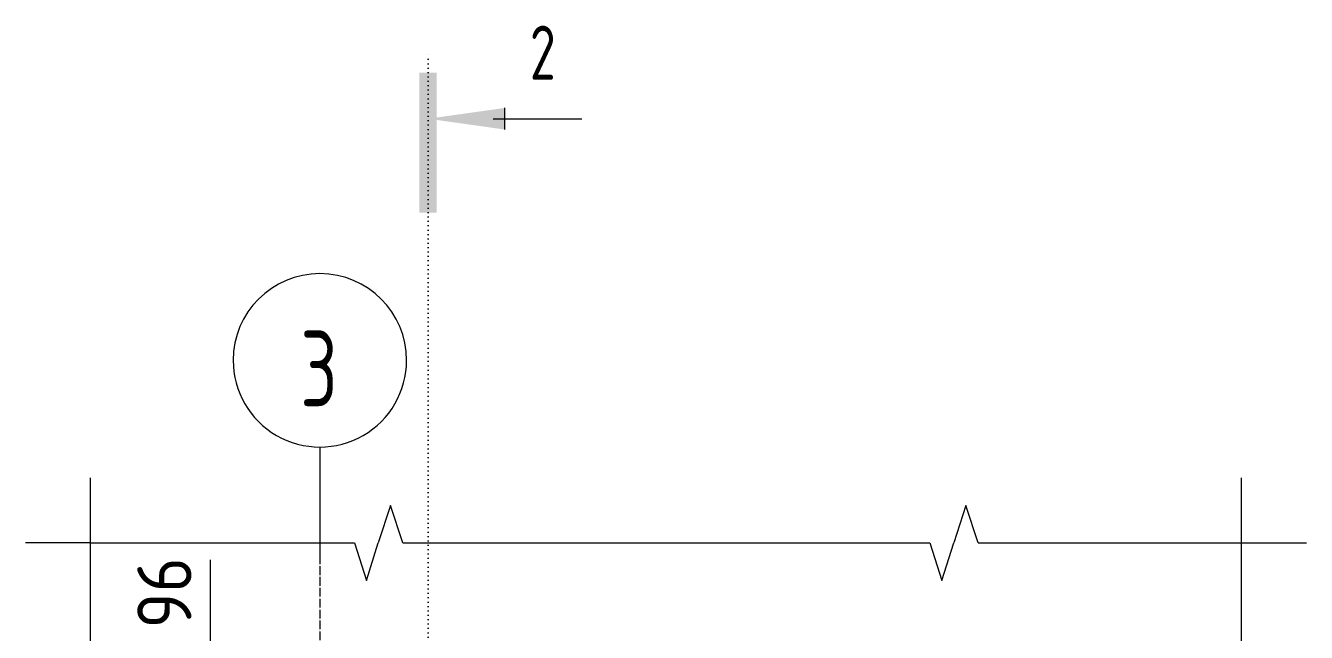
# Model space of a CAD drawing. Header units: millimetres. Extents: x 17973 to 40715, y -1353 to 27138.
# Drawn here: x 25361 to 28315, y 25738 to 27138 of the extents above; entities that cross this region are included whole.
import ezdxf

# ---------------------------------------------------------------- set-up
doc = ezdxf.new("R2010")
doc.units = ezdxf.units.MM
doc.linetypes.add('02 Штрихпунктирная _20 мм_', pattern=[25, 20, -2.5, 0, -2.5])
doc.linetypes.add('04 Пунктир 10мм', pattern=[10, 0, -10])
for name, color, linetype, lineweight in [('AA_Dim', 7, 'Continuous', 9), ('AA_Dim-50', 7, 'Continuous', 9), ('AA_Oformlenie', 7, 'Continuous', 9), ('AA_Razrez', 7, 'Continuous', 9), ('AA_Vinoska', 7, 'Continuous', 9), ('Оси', 7, 'Continuous', 9)]:
    doc.layers.add(name, color=color, linetype=linetype, lineweight=lineweight)
doc.styles.add('ISOCPEUR', font='isocpeur.ttf', dxfattribs={"width": 0.7, "height": 175})
doc.styles.add('ISOCPEUR_1', font='isocpeur.ttf', dxfattribs={"width": 0.7, "height": 125})
doc.styles.add('ISOCPEUR_2', font='isocpeur.ttf', dxfattribs={"width": 0.9, "height": 125})
doc.dimstyles.new('00_Точн_3_знака__прозр_', dxfattribs={"dimscale": 304.8, "dimtxt": 124.497647, "dimasz": 0.278871, "dimexe": 0.246063, "dimexo": 0.164042, "dimgap": 0.016404, "dimtad": 1, "dimdec": 3, "dimrnd": 0.001, "dimdsep": 46, "dimtxsty": 'ISOCPEUR_2', "dimblk1": 'OBLIQUE', "dimblk2": 'OBLIQUE', "dimsah": 1, "dimcen": 0.09, "dimdle": 0.246063, "dimazin": 0, "dimtfac": 1, "dimtdec": 4, "dimtix": 1, "dimtmove": 1, "dimatfit": 3, "dimfxl": 1, "dimtvp": 1, "dimtolj": 1, "dimtzin": 0, "dimlwd": 18, "dimlwe": 18, "dimarcsym": 2})

# ---------------------------------------------------------------- blocks, each defined once
blk = doc.blocks.new('011_Прямоугольник обрыва _ЭлУзла_ - 011_Прямоугольник обрыва _ЭлУзла_-4327868-Схема расположения металлического каркаса в_о 3_Ж на отм_ -0_260')
at = {"layer": 'AA_Oformlenie'}
for p, q in [((0, -1526.1), (0, 0)), ((0, 0), (608.4, 0)), ((719.7, 0), (1935.2, 0)), ((2046.5, 0), (2653.6, 0)), ((2653.6, 0), (2653.6, -1526.1))]:
    blk.add_line(p, q, dxfattribs=at)
blk = doc.blocks.new('Ось сетки - d_4мм-2765513-Схема расположения металлического каркаса в_о 3_Ж на отм_ -0_260')
at = {"layer": 'Оси'}
for start, end in [(360, 180), (360, 180), (180, 360), (180, 360)]:
    blk.add_arc((0, 0), 4, start, end, dxfattribs=at)
blk = doc.blocks.new('Разрез - Номер узла_ сзади-394133-Схема расположения металлического каркаса в_о 3_Ж на отм_ -0_260')
at = {"layer": 'AA_Razrez'}
for points in [[(7.329, 0.404), (7.329, -0.394), (0.873, -0.394), (0.873, 0.404)], [(3.497, -3.533), (2.503, -3.533), (3, 0)]]:
    blk.add_hatch(color=256, dxfattribs=at).paths.add_polyline_path(points)
for p, q in [((2.503, -3.533), (3.497, -3.533)), ((3, -3), (3, -7.096))]:
    blk.add_line(p, q, dxfattribs=at)
blk = doc.blocks.new('DIMBLOCK22-Схема расположения металлического каркаса в_о 3_Ж на отм_ -0_260')
at = {"layer": 'AA_Dim-50', "lineweight": 18}
for p, q in [((25786.9, 25904.8), (25786.9, 25696.8)), ((25786.9, 25534), (25786.9, 25705)), ((25786.9, 25696.8), (25786.9, 25582)), ((25914.7, 25630), (25711.9, 25630)), ((25786.9, 25630), (25914.7, 25630)), ((26002.7, 25534), (25711.9, 25534)), ((25786.9, 25534), (26002.7, 25534))]:
    blk.add_line(p, q, dxfattribs=at)
at = {"layer": 'AA_Dim-50', "lineweight": 30}
for p, q in [((25786.9, 25630), (25744.4, 25672.5)), ((25786.9, 25630), (25829.4, 25587.5)), ((25786.9, 25534), (25744.4, 25576.5)), ((25786.9, 25534), (25829.4, 25491.5))]:
    blk.add_line(p, q, dxfattribs=at)
at = {"layer": 'AA_Dim-50', "color": 0, "lineweight": 18, "insert": (25618.6, 25746.8), "char_height": 125, "width": 189.619, "attachment_point": 1, "rotation": 90, "line_spacing_factor": 1.149209, "style": 'ISOCPEUR_2'}
blk.add_mtext('96', dxfattribs=at)
blk = doc.blocks.new('_Oblique')
at = {"color": 0, "linetype": 'ByBlock', "lineweight": -2}
blk.add_line((-0.5, -0.5), (0.5, 0.5), dxfattribs=at)

msp = doc.modelspace()

# ---------------------------------------------------------------- linework, layer by layer
at = {"layer": 'AA_Razrez', "linetype": '04 Пунктир 10мм'}
msp.add_line((26289.0976, 19010.3533), (26289.0976, 27072.9239), dxfattribs=at)
at = {"layer": 'AA_Vinoska'}
for p, q in [((25511.0807, 25944.0968), (25511.0807, 26094.0968)), ((28164.7286, 25944.0968), (28164.7286, 26094.0968)), ((26202.647, 26030.7469), (26174.4927, 25944.0968)), ((26230.8014, 25944.0968), (26202.647, 26030.7469)), ((27529.471, 26030.7469), (27501.3167, 25944.0968)), ((27557.6253, 25944.0968), (27529.471, 26030.7469)), ((25511.0807, 25944.0968), (25361.0807, 25944.0968)), ((26119.4927, 25944.0968), (26146.9927, 25857.4942)), ((26146.9927, 25857.4942), (26174.4927, 25944.0968)), ((27446.3167, 25944.0968), (27473.8167, 25857.4942)), ((27473.8167, 25857.4942), (27501.3167, 25944.0968)), ((28164.7286, 25944.0968), (28314.7286, 25944.0968))]:
    msp.add_line(p, q, dxfattribs=at)
at = {"layer": 'Оси'}
msp.add_line((26039.7005, 26165.4048), (26039.7005, 25915.4048), dxfattribs=at)
at = {"layer": 'Оси', "linetype": '02 Штрихпунктирная _20 мм_'}
msp.add_line((26039.7005, 25915.4048), (26039.7005, 19982.974), dxfattribs=at)

# ---------------------------------------------------------------- block references
at = {"layer": 'AA_Oformlenie'}
msp.add_blockref('011_Прямоугольник обрыва _ЭлУзла_ - 011_Прямоугольник обрыва _ЭлУзла_-4327868-Схема расположения металлического каркаса в_о 3_Ж на отм_ -0_260', (25511.0807, 25944.0968), dxfattribs=at)
at = {"layer": 'AA_Razrez', "extrusion": (0, 0, -1), "xscale": 49.99999999999998, "yscale": 49.99999999999998, "zscale": 49.99999999999998, "rotation": 270.0000000000002}
msp.add_blockref('Разрез - Номер узла_ сзади-394133-Схема расположения металлического каркаса в_о 3_Ж на отм_ -0_260', (-26289.0976, 27072.9239), dxfattribs=at)
at = {"layer": 'Оси', "xscale": 49.99999999999998, "yscale": 49.99999999999998, "zscale": 49.99999999999998, "rotation": 180}
msp.add_blockref('Ось сетки - d_4мм-2765513-Схема расположения металлического каркаса в_о 3_Ж на отм_ -0_260', (26039.7005, 26365.4048), dxfattribs=at)

# ---------------------------------------------------------------- texts
at = {"layer": 'AA_Razrez', "insert": (26523.8041, 27137.8472), "char_height": 125, "width": 75.759469, "attachment_point": 1, "style": 'ISOCPEUR_1'}
msp.add_mtext('\\fISOCPEUR|b0|i0|c204|p34|;\\W.7;2', dxfattribs=at)
at = {"layer": 'Оси', "insert": (25994.4408, 26433.9507), "char_height": 175, "width": 103.818531, "attachment_point": 1, "style": 'ISOCPEUR'}
msp.add_mtext('\\fISOCPEUR|b0|i0|c204|p34|;\\W.7;3', dxfattribs=at)

# ---------------------------------------------------------------- dimensions: what is measured, and where the dimension line sits
at = {"layer": 'AA_Dim', "lineweight": 18}
dim = msp.add_linear_dim(base=(25786.9264, 25630.0001), p1=(26052.7005, 25534.0001), p2=(25964.6756, 25630.0001), angle=90, dimstyle='00_Точн_3_знака__прозр_', override={"dimpost": '<>', "dimfxl": 130.247393}, dxfattribs=at)
dim.commit()
dim.dimension.update_dxf_attribs({"geometry": 'DIMBLOCK22-Схема расположения металлического каркаса в_о 3_Ж на отм_ -0_260', "text_midpoint": (25701.9528, 25841.5814), "dimtype": 160, "text_rotation": 90})

doc.saveas('drawing.dxf')
